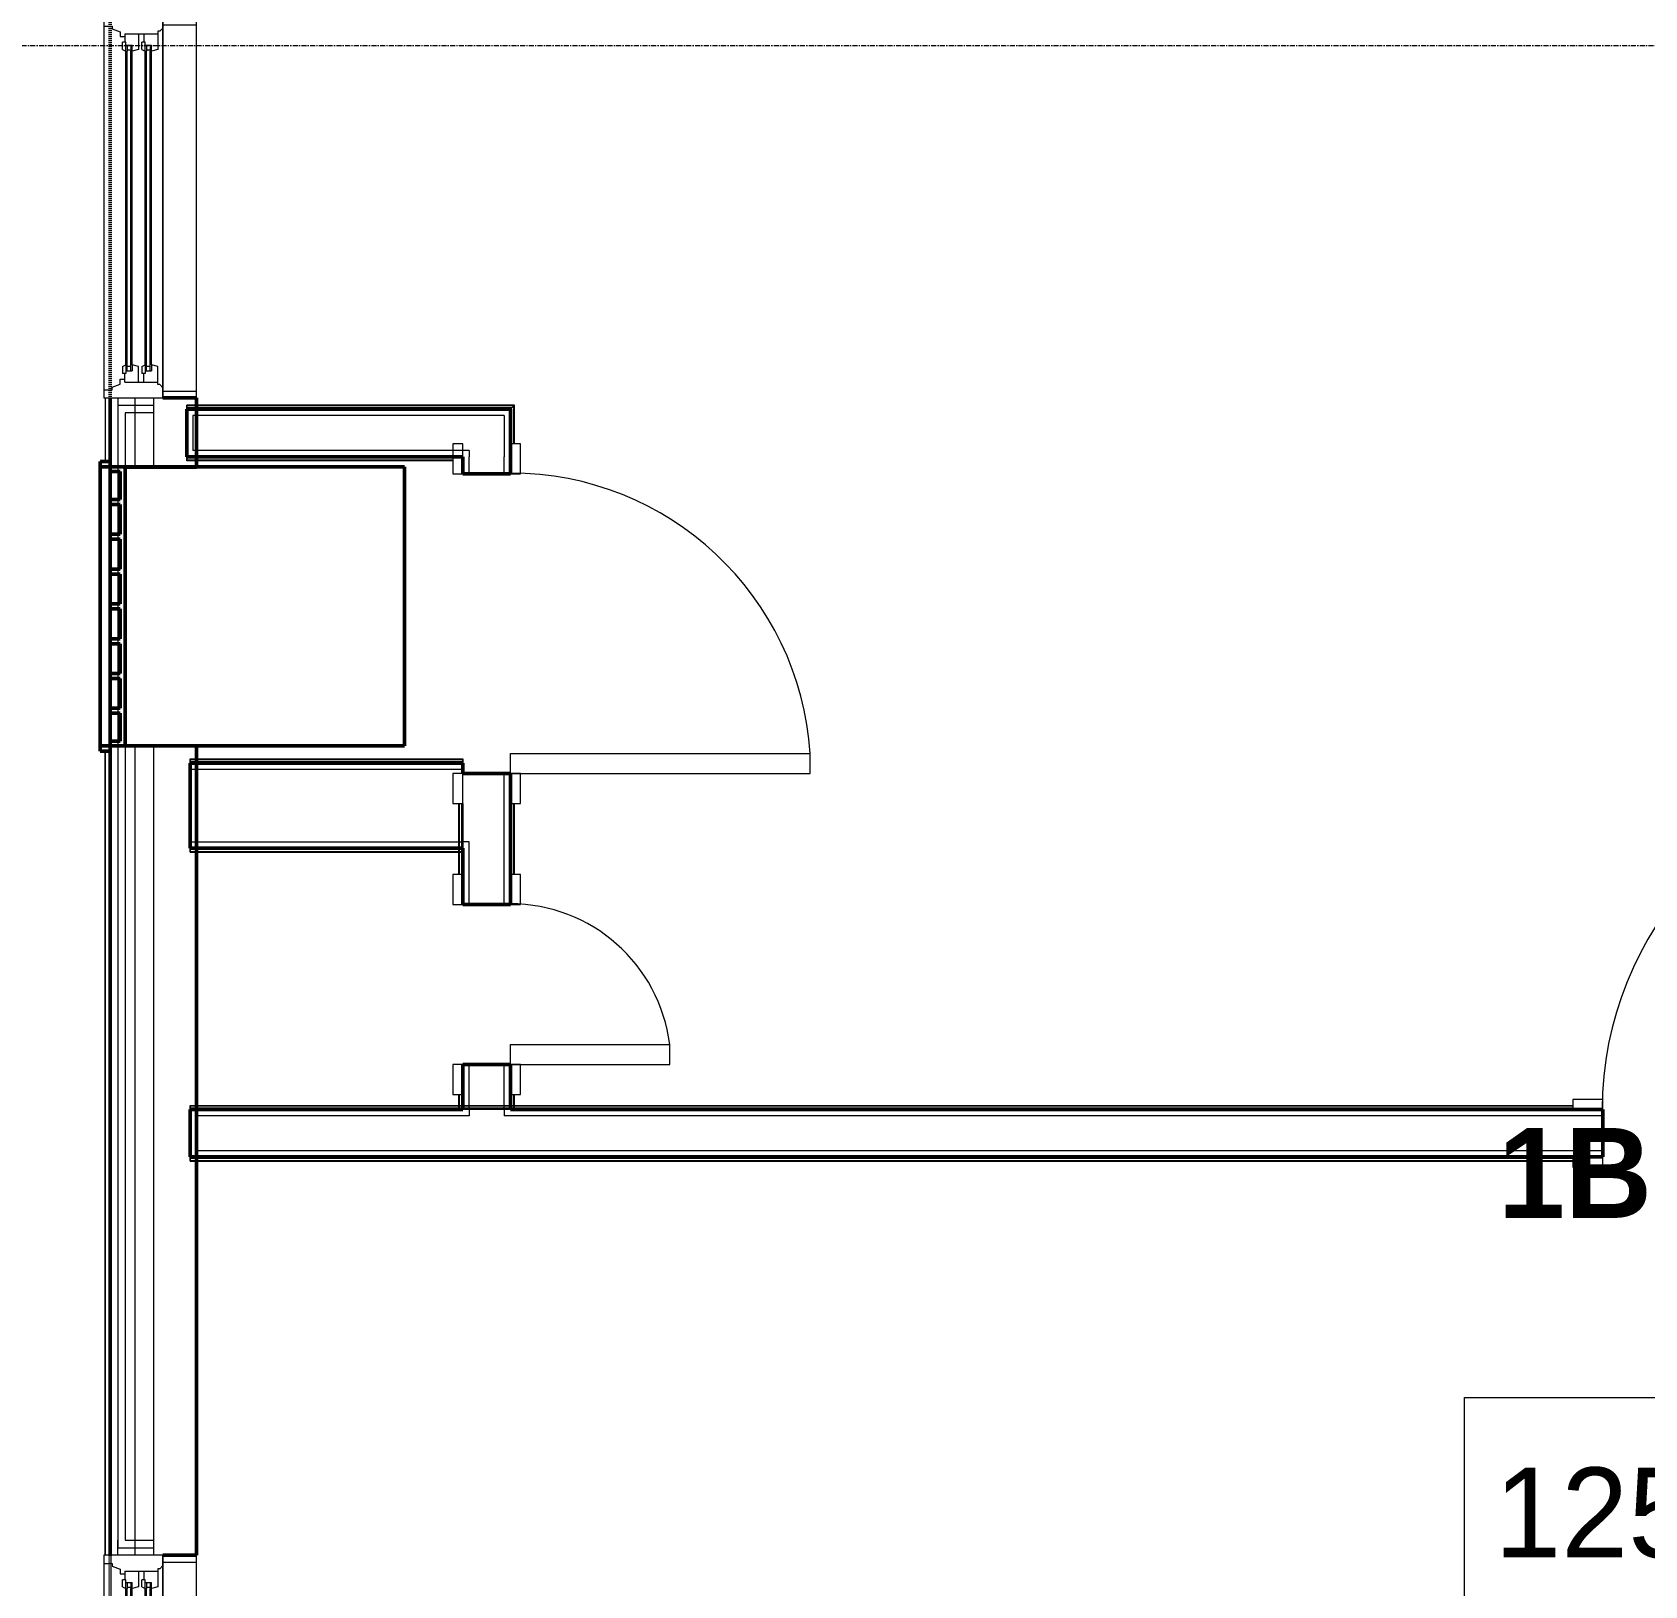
# Model space of a CAD drawing. Header units: inches. Extents: x -4235 to -464, y 9706 to 12425.
# Drawn here: x -3839.6 to -3678.3, y 10662.2 to 10817.6 of the extents above; entities that cross this region are included whole.
import ezdxf

# ---------------------------------------------------------------- set-up
doc = ezdxf.new("R2010")
doc.units = ezdxf.units.IN
doc.header["$MEASUREMENT"] = 0
doc.linetypes.add('Dash 1_16_', pattern=[0.125, 0.0625, -0.0625])
doc.linetypes.add('Grid Line 1_2_', pattern=[0.875, 0.5, -0.125, 0.125, -0.125])
for name, color, linetype, lineweight in [('0-1', 7, 'Continuous', 5), ('0-2', 10, 'Continuous', 9), ('A-AREA-IDEN', 2, 'Continuous', 9), ('A-DOOR-1', 7, 'Continuous', 9), ('A-DOOR-2', 90, 'Continuous', 20), ('A-DOOR-FRAM-1', 90, 'Continuous', 20), ('A-GENM', 5, 'Continuous', 9), ('A-GENM-5', 5, 'Continuous', 50), ('A-GLAZ-1', 151, 'Continuous', 9), ('A-GLAZ-2', 151, 'Continuous', 20), ('A-WALL-1', 250, 'Continuous', 50), ('A-WALL-2', 50, 'Continuous', 13), ('A-WALL-3', 10, 'Continuous', 9), ('A-WALL-4', 254, 'Continuous', 9), ('A-WALL-5', 7, 'Continuous', 9), ('A-WALL-6', 113, 'Continuous', 9), ('A-WALL-7', 113, 'Continuous', 50), ('C-BLDG-PADS-1', 10, 'Continuous', 9), ('C-PROP-LINE-1', 91, 'Dash 1_16_', 50), ('C-TOPO', 7, 'Continuous', 9), ('C-TOPO-3', 254, 'Continuous', 9), ('I-WALL-1', 250, 'Continuous', 50), ('I-WALL-2', 10, 'Continuous', 9), ('I-WALL-3', 254, 'Continuous', 9), ('I-WALL-4', 7, 'Continuous', 9), ('S-FNDN-3', 32, 'Continuous', 9), ('S-GRID-1', 1, 'Grid Line 1_2_', 9)]:
    doc.layers.add(name, color=color, linetype=linetype, lineweight=lineweight)
doc.styles.add('Century Gothic', font='ufonts.com_century-gothic.ttf', dxfattribs={"height": 9})
doc.styles.add('Century Gothic_B', font='GOTHICB.TTF', dxfattribs={"height": 9})

# ---------------------------------------------------------------- blocks, each defined once
blk = doc.blocks.new('Basic Wall _ INT - W4BØF - _5_8 GYP - 2X4 WOOD_BATT_ - 5_8 GYP_ - ___-2680440-BACKGROUND - 1ST FLOOR')
at = {"layer": 'A-WALL-3'}
for p, q in [((-3823.82, 10710.21), (-3823.82, 10710.15)), ((-3823.82, 10710.15), (-3823.82, 10710)), ((-3823.82, 10710.15), (-3823.2, 10710.15)), ((-3823.82, 10710), (-3823.82, 10709.94)), ((-3823.82, 10709.82), (-3823.82, 10709.8)), ((-3823.2, 10709.8), (-3823.82, 10709.8)), ((-3796.95, 10710.15), (-3796.84, 10710.15)), ((-3796.84, 10710.15), (-3796.75, 10710.15)), ((-3796.75, 10710.15), (-3796.69, 10710.15)), ((-3796.55, 10710.15), (-3791.8, 10710.15)), ((-3791.8, 10709.8), (-3796.55, 10709.8)), ((-3791.65, 10710.15), (-3791.6, 10710.15)), ((-3791.59, 10710.15), (-3791.5, 10710.15)), ((-3791.5, 10710.15), (-3791.39, 10710.15)), ((-3682.51, 10709.8), (-3685.5, 10709.8))]:
    blk.add_line(p, q, dxfattribs=at)
at = {"layer": 'A-WALL-4'}
for p, q in [((-3823.82, 10710.09), (-3823.82, 10710.21)), ((-3823.82, 10710.21), (-3823.2, 10710.21)), ((-3823.82, 10710), (-3823.82, 10710.09)), ((-3823.82, 10709.94), (-3823.82, 10710)), ((-3823.82, 10709.92), (-3823.82, 10709.94)), ((-3823.2, 10709.92), (-3823.82, 10709.92)), ((-3823.82, 10709.9), (-3823.82, 10709.92)), ((-3823.82, 10709.88), (-3823.82, 10709.9)), ((-3823.82, 10709.84), (-3823.82, 10709.88)), ((-3823.82, 10709.8), (-3823.82, 10709.84)), ((-3823.2, 10710.15), (-3796.96, 10710.15)), ((-3796.55, 10709.8), (-3823.2, 10709.8)), ((-3796.95, 10710.21), (-3796.84, 10710.21)), ((-3796.83, 10710.21), (-3796.75, 10710.21)), ((-3796.75, 10710.21), (-3796.69, 10710.21)), ((-3796.55, 10710.21), (-3791.8, 10710.21)), ((-3791.82, 10709.92), (-3796.53, 10709.92)), ((-3685.5, 10709.8), (-3791.8, 10709.8)), ((-3791.65, 10710.21), (-3791.6, 10710.21)), ((-3791.59, 10710.21), (-3791.5, 10710.21)), ((-3791.49, 10710.21), (-3791.39, 10710.21)), ((-3791.39, 10710.15), (-3685.5, 10710.15))]:
    blk.add_line(p, q, dxfattribs=at)
at = {"layer": 'A-WALL-5'}
for p, q in [((-3823.2, 10710.21), (-3796.96, 10710.21)), ((-3796.55, 10709.92), (-3823.2, 10709.92)), ((-3685.5, 10709.92), (-3791.8, 10709.92)), ((-3791.39, 10710.21), (-3685.5, 10710.21))]:
    blk.add_line(p, q, dxfattribs=at)
blk = doc.blocks.new('Basic Wall _ INT - W4BØF - _5_8 GYP - 2X4 WOOD_BATT_ - 5_8 GYP_ - ___-2680441-BACKGROUND - 1ST FLOOR')
at = {"layer": 'A-WALL-3'}
for p, q in [((-3823.82, 10705.05), (-3823.82, 10705.02)), ((-3823.2, 10705.05), (-3823.82, 10705.05)), ((-3823.82, 10704.91), (-3823.82, 10704.85)), ((-3823.82, 10704.84), (-3823.82, 10704.7)), ((-3823.82, 10704.7), (-3823.82, 10704.63)), ((-3823.82, 10704.7), (-3823.2, 10704.7)), ((-3682.51, 10705.05), (-3685.5, 10705.05))]:
    blk.add_line(p, q, dxfattribs=at)
at = {"layer": 'A-WALL-4'}
for p, q in [((-3823.82, 10705), (-3823.82, 10705.05)), ((-3823.82, 10704.96), (-3823.82, 10705)), ((-3823.82, 10704.92), (-3823.82, 10704.96)), ((-3823.82, 10704.92), (-3823.2, 10704.92)), ((-3823.82, 10704.75), (-3823.82, 10704.92)), ((-3823.82, 10704.63), (-3823.82, 10704.75)), ((-3823.82, 10704.63), (-3823.2, 10704.63)), ((-3685.5, 10705.05), (-3823.2, 10705.05)), ((-3823.2, 10704.7), (-3685.5, 10704.7))]:
    blk.add_line(p, q, dxfattribs=at)
at = {"layer": 'A-WALL-5'}
for p, q in [((-3823.2, 10704.92), (-3685.5, 10704.92)), ((-3823.2, 10704.63), (-3685.5, 10704.63))]:
    blk.add_line(p, q, dxfattribs=at)
blk = doc.blocks.new('SWING - SINGLE - FLUSH - 2-10 x 6-8 - PRIVACY-3199407-BACKGROUND - 1ST FLOOR')
at = {"layer": 'A-DOOR-1'}
blk.add_arc((17, 2.37), 34.07, 93.3657, 180, dxfattribs=at)
at = {"layer": 'A-DOOR-2'}
for p, q in [((15, 2.37), (15, 36.38)), ((17, 36.38), (15, 36.38)), ((17, 2.37), (17, 36.38)), ((17, 2.37), (15, 2.37))]:
    blk.add_line(p, q, dxfattribs=at)
at = {"layer": 'A-DOOR-FRAM-1'}
for p, q in [((-17, 3.37), (-20, 3.37)), ((-20, 3.37), (-20, 2.37)), ((-17, 2.37), (-17, 3.37)), ((20, 3.37), (17, 3.37)), ((17, 3.37), (17, 2.37)), ((20, 2.37), (20, 3.37)), ((-20, 2.37), (-17, 2.37)), ((17, 2.37), (20, 2.37)), ((-17, -2.38), (-20, -2.38)), ((-20, -2.38), (-20, -3.38)), ((-17, -3.38), (-17, -2.38)), ((20, -2.38), (17, -2.38)), ((17, -2.38), (17, -3.38)), ((20, -3.38), (20, -2.38)), ((-20, -3.38), (-17, -3.38)), ((17, -3.38), (20, -3.38))]:
    blk.add_line(p, q, dxfattribs=at)
blk = doc.blocks.new('Basic Wall _ INT - W4BØF - _5_8 GYP - 2X4 WOOD_BATT_ - 5_8 GYP_ - ___-2682128-BACKGROUND - 1ST FLOOR')
at = {"layer": 'A-WALL-3'}
for p, q in [((-3824.17, 10775.1), (-3824.17, 10775.07)), ((-3824.17, 10775.1), (-3823.2, 10775.1)), ((-3824.17, 10774.96), (-3824.17, 10774.9)), ((-3824.17, 10774.89), (-3824.17, 10774.75)), ((-3824.17, 10774.75), (-3824.17, 10774.68)), ((-3823.2, 10774.75), (-3824.17, 10774.75))]:
    blk.add_line(p, q, dxfattribs=at)
at = {"layer": 'A-WALL-4'}
for p, q in [((-3824.17, 10775.05), (-3824.17, 10775.1)), ((-3824.17, 10775.01), (-3824.17, 10775.05)), ((-3824.17, 10774.98), (-3824.17, 10775.01)), ((-3824.17, 10774.97), (-3824.17, 10774.98)), ((-3824.17, 10774.97), (-3823.2, 10774.97)), ((-3824.17, 10774.68), (-3824.17, 10774.97)), ((-3823.2, 10774.68), (-3824.17, 10774.68)), ((-3823.2, 10775.1), (-3797.55, 10775.1)), ((-3797.55, 10774.75), (-3823.2, 10774.75))]:
    blk.add_line(p, q, dxfattribs=at)
at = {"layer": 'A-WALL-5'}
for p, q in [((-3823.2, 10774.97), (-3797.55, 10774.97)), ((-3797.55, 10774.68), (-3823.2, 10774.68))]:
    blk.add_line(p, q, dxfattribs=at)
blk = doc.blocks.new('Basic Wall _ INT - W4BØF - _5_8 GYP - 2X4 WOOD_BATT_ - 5_8 GYP_ - ___-2682129-BACKGROUND - 1ST FLOOR')
at = {"layer": 'A-WALL-3'}
for p, q in [((-3824.17, 10780.26), (-3824.17, 10780.2)), ((-3791.45, 10780.2), (-3791.39, 10780.26)), ((-3824.17, 10780.2), (-3824.17, 10780.05)), ((-3823.2, 10780.2), (-3824.17, 10780.2)), ((-3824.17, 10780.05), (-3824.17, 10779.99)), ((-3824.17, 10779.87), (-3824.17, 10779.85)), ((-3824.17, 10779.85), (-3823.2, 10779.85)), ((-3791.8, 10779.85), (-3791.77, 10779.87)), ((-3791.66, 10779.99), (-3791.6, 10780.05)), ((-3791.59, 10780.05), (-3791.45, 10780.2))]:
    blk.add_line(p, q, dxfattribs=at)
at = {"layer": 'A-WALL-4'}
for p, q in [((-3824.17, 10779.99), (-3824.17, 10780.26)), ((-3823.2, 10780.26), (-3824.17, 10780.26)), ((-3824.17, 10779.97), (-3824.17, 10779.99)), ((-3823.2, 10779.97), (-3824.17, 10779.97)), ((-3824.17, 10779.89), (-3824.17, 10779.97)), ((-3824.17, 10779.85), (-3824.17, 10779.89)), ((-3791.45, 10780.2), (-3823.2, 10780.2)), ((-3823.2, 10779.85), (-3791.8, 10779.85))]:
    blk.add_line(p, q, dxfattribs=at)
at = {"layer": 'A-WALL-5'}
for p, q in [((-3791.39, 10780.26), (-3823.2, 10780.26)), ((-3791.67, 10779.97), (-3823.2, 10779.97))]:
    blk.add_line(p, q, dxfattribs=at)
at = {"layer": 'A-WALL-5', "flags": 128}
for points in [[(-3791.39, 10780.26), (-3791.5, 10780.14), (-3791.6, 10780.05), (-3791.65, 10779.99), (-3791.67, 10779.97)], [(-3791.67, 10779.97), (-3791.68, 10779.97), (-3791.68, 10779.96), (-3791.7, 10779.95), (-3791.71, 10779.93), (-3791.73, 10779.91), (-3791.76, 10779.89)]]:
    blk.add_lwpolyline(points, dxfattribs=at)
blk = doc.blocks.new('Basic Wall _ INT - W4BØF - _5_8 GYP - 2X4 WOOD_BATT_ - 5_8 GYP_ - ___-2682130-BACKGROUND - 1ST FLOOR')
at = {"layer": 'A-WALL-3'}
for p, q in [((-3796.9, 10735.95), (-3796.9, 10740.4)), ((-3796.55, 10740.4), (-3796.55, 10735.95)), ((-3796.9, 10735.75), (-3796.9, 10735.81)), ((-3796.9, 10735.66), (-3796.9, 10735.75)), ((-3796.9, 10735.54), (-3796.9, 10735.66)), ((-3796.55, 10733.3), (-3796.55, 10730.3)), ((-3796.67, 10709.8), (-3796.96, 10709.8)), ((-3796.96, 10709.8), (-3796.9, 10709.8)), ((-3796.9, 10710.09), (-3796.9, 10710.19)), ((-3796.9, 10710), (-3796.9, 10710.07)), ((-3796.9, 10709.94), (-3796.9, 10709.99)), ((-3796.9, 10709.8), (-3796.75, 10709.8)), ((-3796.75, 10709.8), (-3796.69, 10709.8)), ((-3796.61, 10709.8), (-3796.67, 10709.8)), ((-3796.57, 10709.8), (-3796.55, 10709.8))]:
    blk.add_line(p, q, dxfattribs=at)
at = {"layer": 'A-WALL-4'}
for p, q in [((-3796.96, 10735.95), (-3796.96, 10740.4)), ((-3796.67, 10740.4), (-3796.67, 10735.95)), ((-3796.96, 10735.75), (-3796.96, 10735.81)), ((-3796.96, 10735.66), (-3796.96, 10735.75)), ((-3796.96, 10735.54), (-3796.96, 10735.66)), ((-3796.9, 10733.3), (-3796.9, 10735.54)), ((-3796.55, 10735.95), (-3796.55, 10733.3)), ((-3796.9, 10710.21), (-3796.9, 10711.3)), ((-3796.55, 10711.3), (-3796.55, 10709.8)), ((-3796.96, 10710.09), (-3796.96, 10710.19)), ((-3796.96, 10710), (-3796.96, 10710.07)), ((-3796.96, 10709.94), (-3796.96, 10709.99)), ((-3796.59, 10709.8), (-3796.61, 10709.8)), ((-3796.55, 10709.8), (-3796.59, 10709.8))]:
    blk.add_line(p, q, dxfattribs=at)
at = {"layer": 'A-WALL-5'}
for p, q in [((-3796.96, 10733.3), (-3796.96, 10735.54)), ((-3796.67, 10735.95), (-3796.67, 10733.3)), ((-3796.96, 10710.21), (-3796.96, 10711.3)), ((-3796.67, 10711.3), (-3796.67, 10709.8))]:
    blk.add_line(p, q, dxfattribs=at)
blk = doc.blocks.new('Basic Wall _ INT - W4BØF - _5_8 GYP - 2X4 WOOD_BATT_ - 5_8 GYP_ - ___-2682131-BACKGROUND - 1ST FLOOR')
at = {"layer": 'A-WALL-3'}
for p, q in [((-3791.39, 10780.26), (-3791.45, 10780.2)), ((-3791.77, 10779.87), (-3791.8, 10779.85)), ((-3791.6, 10780.05), (-3791.66, 10779.99)), ((-3791.45, 10780.2), (-3791.59, 10780.05)), ((-3791.8, 10743.4), (-3791.8, 10740.4)), ((-3791.8, 10733.3), (-3791.8, 10730.3)), ((-3791.8, 10709.8), (-3791.77, 10709.8)), ((-3791.67, 10709.8), (-3791.73, 10709.8)), ((-3791.39, 10709.8), (-3791.67, 10709.8)), ((-3791.66, 10709.8), (-3791.6, 10709.8)), ((-3791.59, 10709.8), (-3791.45, 10709.8)), ((-3791.45, 10710.09), (-3791.45, 10710.18)), ((-3791.45, 10710), (-3791.45, 10710.07)), ((-3791.45, 10709.94), (-3791.45, 10709.99)), ((-3791.45, 10709.8), (-3791.39, 10709.8))]:
    blk.add_line(p, q, dxfattribs=at)
at = {"layer": 'A-WALL-4'}
for p, q in [((-3791.8, 10779.85), (-3791.8, 10776.4)), ((-3791.45, 10776.4), (-3791.45, 10780.2)), ((-3791.8, 10740.4), (-3791.8, 10733.3)), ((-3791.45, 10733.3), (-3791.45, 10740.4)), ((-3791.8, 10711.3), (-3791.8, 10709.8)), ((-3791.45, 10710.21), (-3791.45, 10711.3)), ((-3791.76, 10709.8), (-3791.8, 10709.8)), ((-3791.73, 10709.8), (-3791.76, 10709.8)), ((-3791.39, 10710.09), (-3791.39, 10710.18)), ((-3791.39, 10710), (-3791.39, 10710.07)), ((-3791.39, 10709.94), (-3791.39, 10709.99))]:
    blk.add_line(p, q, dxfattribs=at)
at = {"layer": 'A-WALL-5'}
for p, q in [((-3791.39, 10776.4), (-3791.39, 10780.26)), ((-3791.67, 10776.4), (-3791.67, 10779.97)), ((-3791.67, 10733.3), (-3791.67, 10740.4)), ((-3791.39, 10733.3), (-3791.39, 10740.4)), ((-3791.67, 10709.8), (-3791.67, 10711.3)), ((-3791.39, 10710.21), (-3791.39, 10711.3))]:
    blk.add_line(p, q, dxfattribs=at)
at = {"layer": 'A-WALL-5', "flags": 128}
for points in [[(-3791.67, 10779.97), (-3791.65, 10779.99), (-3791.6, 10780.05), (-3791.5, 10780.14), (-3791.39, 10780.26)], [(-3791.76, 10779.89), (-3791.73, 10779.91), (-3791.71, 10779.93), (-3791.7, 10779.95), (-3791.68, 10779.96), (-3791.68, 10779.97), (-3791.67, 10779.97)]]:
    blk.add_lwpolyline(points, dxfattribs=at)
blk = doc.blocks.new('SWING - SINGLE - FLUSH - 30_ x 80_ - MAGIC PAK DOOR - ACOUSTICAL SEAL-3199413-BACKGROUND - 1ST FLOOR')
at = {"layer": 'A-DOOR-1'}
blk.add_arc((15, 2.375), 30.067, 93.81407, 180, dxfattribs=at)
at = {"layer": 'A-DOOR-2'}
for p, q in [((13, 2.375), (13, 32.375)), ((15, 32.375), (13, 32.375)), ((15, 2.375), (15, 32.375)), ((15, 2.375), (13, 2.375))]:
    blk.add_line(p, q, dxfattribs=at)
at = {"layer": 'A-DOOR-FRAM-1'}
for p, q in [((-15, 3.375), (-18, 3.375)), ((-18, 3.375), (-18, 2.375)), ((-15, 2.375), (-15, 3.375)), ((18, 3.375), (15, 3.375)), ((15, 3.375), (15, 2.375)), ((18, 2.375), (18, 3.375)), ((-18, 2.375), (-15, 2.375)), ((15, 2.375), (18, 2.375)), ((-15, -2.375), (-18, -2.375)), ((-18, -2.375), (-18, -3.375)), ((-15, -3.375), (-15, -2.375)), ((18, -2.375), (15, -2.375)), ((15, -2.375), (15, -3.375)), ((18, -3.375), (18, -2.375)), ((-18, -3.375), (-15, -3.375)), ((15, -3.375), (18, -3.375))]:
    blk.add_line(p, q, dxfattribs=at)
blk = doc.blocks.new('SWING - SINGLE - FLUSH - 1-4 X 6-8 PASSAGE-3199417-BACKGROUND - 1ST FLOOR')
at = {"layer": 'A-DOOR-1'}
blk.add_arc((8, 2.37), 16.07, 97.1508, 180, dxfattribs=at)
at = {"layer": 'A-DOOR-2'}
for p, q in [((6, 2.37), (6, 18.32)), ((8, 18.32), (6, 18.32)), ((8, 2.37), (8, 18.32)), ((8, 2.37), (6, 2.37))]:
    blk.add_line(p, q, dxfattribs=at)
at = {"layer": 'A-DOOR-FRAM-1'}
for p, q in [((-8, 3.37), (-11, 3.37)), ((-11, 3.37), (-11, 2.37)), ((-8, 2.37), (-8, 3.37)), ((11, 3.37), (8, 3.37)), ((8, 3.37), (8, 2.37)), ((11, 2.37), (11, 3.37)), ((-11, 2.37), (-8, 2.37)), ((8, 2.37), (11, 2.37)), ((-8, -2.38), (-11, -2.38)), ((-11, -2.38), (-11, -3.38)), ((-8, -3.38), (-8, -2.38)), ((11, -2.38), (8, -2.38)), ((8, -2.38), (8, -3.38)), ((11, -3.38), (11, -2.38)), ((-11, -3.38), (-8, -3.38)), ((8, -3.38), (11, -3.38))]:
    blk.add_line(p, q, dxfattribs=at)
blk = doc.blocks.new('Basic Wall _ INT - W8BØF - _5_8 GYP - 2X8 WOOD_BATT_ - 5_8 GYP_ - ___-2703678-BACKGROUND - 1ST FLOOR')
at = {"layer": 'I-WALL-2'}
for p, q in [((-3823.82, 10744.87), (-3823.82, 10744.8)), ((-3823.82, 10744.8), (-3823.82, 10744.74)), ((-3823.82, 10744.8), (-3823.2, 10744.8)), ((-3823.82, 10744.73), (-3823.82, 10744.66)), ((-3823.82, 10744.65), (-3823.82, 10744.59)), ((-3823.82, 10744.48), (-3823.82, 10744.45)), ((-3823.2, 10744.45), (-3823.82, 10744.45))]:
    blk.add_line(p, q, dxfattribs=at)
at = {"layer": 'I-WALL-3'}
for p, q in [((-3823.82, 10744.75), (-3823.82, 10744.87)), ((-3823.82, 10744.87), (-3823.2, 10744.87)), ((-3823.2, 10744.8), (-3796.55, 10744.8)), ((-3796.55, 10744.8), (-3796.55, 10744.87)), ((-3796.55, 10744.74), (-3796.55, 10744.8)), ((-3823.82, 10744.6), (-3823.82, 10744.75)), ((-3823.82, 10744.58), (-3823.82, 10744.6)), ((-3823.2, 10744.58), (-3823.82, 10744.58)), ((-3823.82, 10744.57), (-3823.82, 10744.58)), ((-3823.82, 10744.57), (-3823.82, 10744.57)), ((-3823.82, 10744.55), (-3823.82, 10744.57)), ((-3823.82, 10744.49), (-3823.82, 10744.55)), ((-3823.82, 10744.45), (-3823.82, 10744.49)), ((-3796.55, 10744.45), (-3823.2, 10744.45)), ((-3796.55, 10744.66), (-3796.55, 10744.73)), ((-3796.55, 10744.59), (-3796.55, 10744.65)), ((-3796.55, 10744.45), (-3796.55, 10744.48))]:
    blk.add_line(p, q, dxfattribs=at)
at = {"layer": 'I-WALL-4'}
for p, q in [((-3823.2, 10744.87), (-3796.55, 10744.87)), ((-3796.55, 10744.87), (-3796.55, 10744.58)), ((-3796.55, 10744.58), (-3823.2, 10744.58)), ((-3796.55, 10744.58), (-3796.55, 10744.49)), ((-3796.55, 10744.49), (-3796.55, 10744.45))]:
    blk.add_line(p, q, dxfattribs=at)
blk = doc.blocks.new('Basic Wall _ INT - W8BØF - _5_8 GYP - 2X8 WOOD_BATT_ - 5_8 GYP_ - ___-2698487-BACKGROUND - 1ST FLOOR')
at = {"layer": 'I-WALL-2'}
for p, q in [((-3823.82, 10735.95), (-3823.82, 10735.93)), ((-3823.2, 10735.95), (-3823.82, 10735.95)), ((-3823.82, 10735.81), (-3823.82, 10735.75)), ((-3823.82, 10735.75), (-3823.82, 10735.6)), ((-3823.82, 10735.6), (-3823.82, 10735.54)), ((-3823.82, 10735.6), (-3823.2, 10735.6)), ((-3796.96, 10735.6), (-3796.84, 10735.6)), ((-3796.81, 10735.6), (-3796.75, 10735.6)), ((-3796.55, 10735.93), (-3796.55, 10735.95)), ((-3796.55, 10735.89), (-3796.55, 10735.83)), ((-3796.55, 10735.83), (-3796.55, 10735.54)), ((-3796.55, 10735.75), (-3796.55, 10735.81)), ((-3796.55, 10735.6), (-3796.55, 10735.75)), ((-3796.55, 10735.54), (-3796.55, 10735.6))]:
    blk.add_line(p, q, dxfattribs=at)
at = {"layer": 'I-WALL-3'}
for p, q in [((-3823.82, 10735.91), (-3823.82, 10735.95)), ((-3823.82, 10735.89), (-3823.82, 10735.91)), ((-3823.82, 10735.87), (-3823.82, 10735.89)), ((-3823.82, 10735.83), (-3823.82, 10735.87)), ((-3823.82, 10735.83), (-3823.2, 10735.83)), ((-3823.82, 10735.75), (-3823.82, 10735.83)), ((-3823.82, 10735.66), (-3823.82, 10735.75)), ((-3823.82, 10735.54), (-3823.82, 10735.66)), ((-3823.82, 10735.54), (-3823.2, 10735.54)), ((-3796.55, 10735.95), (-3823.2, 10735.95)), ((-3823.2, 10735.6), (-3796.96, 10735.6)), ((-3796.96, 10735.54), (-3796.84, 10735.54)), ((-3796.81, 10735.54), (-3796.75, 10735.54)), ((-3796.55, 10735.95), (-3796.55, 10735.91)), ((-3796.55, 10735.91), (-3796.55, 10735.89))]:
    blk.add_line(p, q, dxfattribs=at)
at = {"layer": 'I-WALL-4'}
for p, q in [((-3823.2, 10735.83), (-3796.55, 10735.83)), ((-3823.2, 10735.54), (-3796.96, 10735.54))]:
    blk.add_line(p, q, dxfattribs=at)
blk = doc.blocks.new('CTR - 1st Phase - Unit Layouts_rvt-1-BACKGROUND - 1ST FLOOR')
at = {"layer": 'A-WALL-1'}
for p, q in [((-3791.8, 10779.85), (-3824.17, 10779.85)), ((-3824.17, 10779.85), (-3824.17, 10779.22)), ((-3824.17, 10779.22), (-3824.17, 10775.72)), ((-3791.8, 10779.22), (-3791.8, 10779.85)), ((-3791.8, 10775.1), (-3791.8, 10779.22)), ((-3824.17, 10775.72), (-3824.17, 10775.1)), ((-3824.17, 10775.1), (-3796.55, 10775.1)), ((-3796.55, 10775.1), (-3796.55, 10773.4)), ((-3791.8, 10773.4), (-3791.8, 10775.1)), ((-3796.55, 10773.4), (-3791.8, 10773.4)), ((-3791.8, 10743.4), (-3796.55, 10743.4)), ((-3791.8, 10730.3), (-3791.8, 10743.4)), ((-3796.55, 10735.95), (-3796.55, 10730.3)), ((-3796.55, 10730.3), (-3791.8, 10730.3)), ((-3796.55, 10714.3), (-3796.55, 10709.8)), ((-3791.8, 10714.3), (-3796.55, 10714.3)), ((-3791.8, 10709.8), (-3791.8, 10714.3)), ((-3796.55, 10709.8), (-3823.82, 10709.8)), ((-3823.82, 10709.8), (-3823.82, 10709.17)), ((-3682.5, 10709.8), (-3791.8, 10709.8)), ((-3682.5, 10705.05), (-3682.5, 10709.8)), ((-3823.82, 10709.17), (-3823.82, 10705.67)), ((-3823.82, 10705.67), (-3823.82, 10705.05)), ((-3823.82, 10705.05), (-3682.5, 10705.05))]:
    blk.add_line(p, q, dxfattribs=at)
at = {"layer": 'A-WALL-2'}
for p, q in [((-3823.55, 10779.22), (-3823.55, 10775.72)), ((-3792.42, 10779.22), (-3823.55, 10779.22)), ((-3792.42, 10779.22), (-3792.42, 10775.72)), ((-3795.92, 10775.72), (-3823.55, 10775.72)), ((-3795.92, 10775.72), (-3795.92, 10775.1)), ((-3792.42, 10775.72), (-3792.42, 10775.1)), ((-3795.92, 10773.4), (-3795.92, 10775.1)), ((-3792.42, 10773.4), (-3792.42, 10775.1)), ((-3823.82, 10743.83), (-3796.55, 10743.83)), ((-3792.42, 10730.3), (-3792.42, 10743.4)), ((-3823.82, 10736.58), (-3796.55, 10736.58)), ((-3795.92, 10736.58), (-3796.55, 10736.58)), ((-3795.92, 10730.3), (-3795.92, 10736.58)), ((-3795.92, 10709.8), (-3795.92, 10714.3)), ((-3792.42, 10709.8), (-3792.42, 10714.3)), ((-3795.92, 10709.8), (-3795.92, 10709.17)), ((-3792.42, 10709.8), (-3792.42, 10709.17)), ((-3823.2, 10709.17), (-3823.2, 10705.67)), ((-3795.92, 10709.17), (-3823.2, 10709.17)), ((-3682.5, 10709.17), (-3792.42, 10709.17)), ((-3682.5, 10705.67), (-3823.2, 10705.67))]:
    blk.add_line(p, q, dxfattribs=at)
at = {"layer": 'A-WALL-3'}
for p, q in [((-3824.17, 10775.1), (-3824.17, 10779.85)), ((-3823.2, 10779.85), (-3824.17, 10779.85)), ((-3791.8, 10779.85), (-3823.2, 10779.85)), ((-3791.8, 10779.85), (-3791.8, 10776.4)), ((-3824.17, 10775.1), (-3823.2, 10775.1)), ((-3823.2, 10775.1), (-3797.55, 10775.1)), ((-3791.8, 10740.4), (-3791.8, 10743.4)), ((-3791.8, 10733.3), (-3791.8, 10740.4)), ((-3796.55, 10735.81), (-3796.55, 10735.54)), ((-3796.55, 10735.54), (-3796.55, 10733.3)), ((-3796.55, 10733.3), (-3796.55, 10730.3)), ((-3791.8, 10730.3), (-3791.8, 10733.3)), ((-3796.55, 10711.3), (-3796.55, 10710.21)), ((-3791.8, 10710.21), (-3791.8, 10711.3)), ((-3823.82, 10705.05), (-3823.82, 10709.8)), ((-3823.2, 10709.8), (-3823.82, 10709.8)), ((-3796.96, 10709.8), (-3823.2, 10709.8)), ((-3796.69, 10709.8), (-3796.96, 10709.8)), ((-3796.55, 10710.19), (-3796.55, 10710.09)), ((-3796.55, 10710.07), (-3796.55, 10710)), ((-3796.55, 10709.99), (-3796.55, 10709.94)), ((-3791.8, 10710.09), (-3791.8, 10710.18)), ((-3791.8, 10710), (-3791.8, 10710.07)), ((-3791.8, 10709.94), (-3791.8, 10709.99)), ((-3791.39, 10709.8), (-3791.65, 10709.8)), ((-3685.5, 10709.8), (-3791.39, 10709.8)), ((-3682.51, 10709.8), (-3685.5, 10709.8)), ((-3823.82, 10705.05), (-3823.2, 10705.05)), ((-3823.2, 10705.05), (-3685.5, 10705.05)), ((-3685.5, 10705.05), (-3682.51, 10705.05))]:
    blk.add_line(p, q, dxfattribs=at)
at = {"layer": 'A-WALL-4'}
for p, q in [((-3791.8, 10773.4), (-3796.55, 10773.4)), ((-3796.55, 10743.4), (-3791.8, 10743.4)), ((-3791.8, 10730.3), (-3796.55, 10730.3)), ((-3796.55, 10714.3), (-3791.8, 10714.3)), ((-3682.5, 10709.8), (-3682.5, 10705.05))]:
    blk.add_line(p, q, dxfattribs=at)
at = {"layer": 'I-WALL-1'}
for p, q in [((-3796.55, 10744.45), (-3823.82, 10744.45)), ((-3823.82, 10744.45), (-3823.82, 10735.95)), ((-3796.55, 10743.4), (-3796.55, 10744.45)), ((-3823.82, 10735.95), (-3796.55, 10735.95))]:
    blk.add_line(p, q, dxfattribs=at)
at = {"layer": 'I-WALL-2'}
for p, q in [((-3823.2, 10744.45), (-3823.82, 10744.45)), ((-3823.82, 10735.95), (-3823.82, 10744.45)), ((-3796.55, 10744.45), (-3823.2, 10744.45)), ((-3823.82, 10735.95), (-3823.2, 10735.95)), ((-3823.2, 10735.95), (-3796.96, 10735.95)), ((-3796.96, 10735.95), (-3796.84, 10735.95)), ((-3796.8, 10735.95), (-3796.75, 10735.95))]:
    blk.add_line(p, q, dxfattribs=at)
at = {"layer": 'I-WALL-3'}
blk.add_line((-3796.55, 10744.45), (-3796.55, 10743.4), dxfattribs=at)
at = {"layer": '0-2'}
for name, p in [('Basic Wall _ INT - W4BØF - _5_8 GYP - 2X4 WOOD_BATT_ - 5_8 GYP_ - ___-2682129-BACKGROUND - 1ST FLOOR', (0, 0)), ('Basic Wall _ INT - W4BØF - _5_8 GYP - 2X4 WOOD_BATT_ - 5_8 GYP_ - ___-2682131-BACKGROUND - 1ST FLOOR', (0, 0)), ('Basic Wall _ INT - W4BØF - _5_8 GYP - 2X4 WOOD_BATT_ - 5_8 GYP_ - ___-2682128-BACKGROUND - 1ST FLOOR', (0, 0)), ('Basic Wall _ INT - W8BØF - _5_8 GYP - 2X8 WOOD_BATT_ - 5_8 GYP_ - ___-2703678-BACKGROUND - 1ST FLOOR', (0, 0)), ('SWING - SINGLE - FLUSH - 2-10 x 6-8 - PRIVACY-3199407-BACKGROUND - 1ST FLOOR', (-3665.5, 10707.42)), ('Basic Wall _ INT - W4BØF - _5_8 GYP - 2X4 WOOD_BATT_ - 5_8 GYP_ - ___-2682130-BACKGROUND - 1ST FLOOR', (0, 0)), ('Basic Wall _ INT - W8BØF - _5_8 GYP - 2X8 WOOD_BATT_ - 5_8 GYP_ - ___-2698487-BACKGROUND - 1ST FLOOR', (0, 0)), ('Basic Wall _ INT - W4BØF - _5_8 GYP - 2X4 WOOD_BATT_ - 5_8 GYP_ - ___-2680440-BACKGROUND - 1ST FLOOR', (0, 0)), ('Basic Wall _ INT - W4BØF - _5_8 GYP - 2X4 WOOD_BATT_ - 5_8 GYP_ - ___-2680441-BACKGROUND - 1ST FLOOR', (0, 0))]:
    blk.add_blockref(name, p, dxfattribs=at)
at = {"layer": '0-2', "rotation": 269.9999999999861}
for name, p in [('SWING - SINGLE - FLUSH - 30_ x 80_ - MAGIC PAK DOOR - ACOUSTICAL SEAL-3199413-BACKGROUND - 1ST FLOOR', (-3794.17, 10758.4)), ('SWING - SINGLE - FLUSH - 1-4 X 6-8 PASSAGE-3199417-BACKGROUND - 1ST FLOOR', (-3794.17, 10722.3))]:
    blk.add_blockref(name, p, dxfattribs=at)
blk = doc.blocks.new('CTR  - Topography_rvt-1-BACKGROUND - 1ST FLOOR')
at = {"layer": 'C-BLDG-PADS-1'}
for p, q in [((-3832.32, 10780.97), (-3832.32, 10774.63)), ((-3832.32, 10745.63), (-3832.32, 10665.2))]:
    blk.add_line(p, q, dxfattribs=at)
at = {"layer": 'C-TOPO'}
blk.add_line((-3832.32, 10780.97), (-3832.32, 10774.63), dxfattribs=at)
at = {"layer": 'C-TOPO-3'}
for p, q in [((-3832.32, 10745.63), (-3832.32, 10735)), ((-3832.32, 10735), (-3832.32, 10665.2))]:
    blk.add_line(p, q, dxfattribs=at)
blk = doc.blocks.new('Window-Double_Hung-Andersen-400_Series-Tilt_Wash - DOUBLE HUNG - COTTAGE - 1ST FLOOR-2889518-BACKGROUND - 1ST FLOOR')
at = {"layer": 'A-GLAZ-1'}
for p, q in [((-16.29, 2.62), (-15.7, 2.62)), ((-16.29, 2.25), (-15.7, 2.25)), ((-15.82, 2.62), (-15.82, 2.25)), ((-15.7, 2.75), (15.7, 2.75)), ((-15.7, 2.62), (15.7, 2.62)), ((-15.7, 2.25), (15.7, 2.25)), ((-15.7, 2.12), (15.7, 2.12)), ((16.29, 2.62), (15.7, 2.62)), ((16.29, 2.25), (15.7, 2.25)), ((15.82, 2.62), (15.82, 2.25)), ((-16.29, 0.69), (-15.7, 0.69)), ((-16.29, 0.31), (-15.7, 0.31)), ((-15.82, 0.69), (-15.82, 0.31)), ((-15.7, 0.81), (15.7, 0.81)), ((-15.7, 0.69), (15.7, 0.69)), ((-15.7, 0.31), (15.7, 0.31)), ((-15.7, 0.19), (15.7, 0.19)), ((16.29, 0.69), (15.7, 0.69)), ((16.29, 0.31), (15.7, 0.31)), ((15.82, 0.69), (15.82, 0.31)), ((18.95, -0.94), (-18.95, -0.94)), ((-18.95, -0.94), (-18.95, -4.31)), ((-18.32, -0.94), (-18.32, -4.31)), ((18.32, -0.94), (18.32, -4.31)), ((18.95, -4.31), (18.95, -0.94)), ((-18.95, -4.31), (18.95, -4.31))]:
    blk.add_line(p, q, dxfattribs=at)
at = {"layer": 'A-GLAZ-2'}
for p, q in [((19.01, 4.94), (-19.01, 4.94)), ((-19.01, 4.94), (-19.01, -0.94)), ((-18.2, 4.94), (-18.2, 4.12)), ((18.2, 4.94), (18.2, 4.12)), ((19.01, -0.94), (19.01, 4.94)), ((-19.01, 3.56), (-20.51, 3.56)), ((-18.2, 4.12), (-17.92, 4.12)), ((-17.92, 4.12), (-17.61, 3.31)), ((-17.61, 3.31), (-17.14, 3.31)), ((-17.14, 3.31), (-17.14, 2.87)), ((17.14, 3.31), (17.14, 2.87)), ((17.61, 3.31), (17.14, 3.31)), ((17.92, 4.12), (17.61, 3.31)), ((18.2, 4.12), (17.92, 4.12)), ((19.01, 3.56), (20.51, 3.56)), ((-17.42, 2.87), (-16.57, 2.87)), ((-17.42, 2.87), (-17.42, -0.44)), ((-15.86, 3.09), (-16.57, 3.09)), ((-16.57, 2.75), (-16.57, 3.09)), ((-15.7, 2.75), (-16.57, 2.75)), ((-16.29, 2.75), (-16.29, 2.12)), ((-15.7, 2.12), (-16.29, 2.12)), ((-15.86, 3.09), (-15.7, 2.75)), ((-15.86, 1.5), (-15.7, 2.12)), ((15.86, 3.09), (15.7, 2.75)), ((15.7, 2.75), (16.57, 2.75)), ((15.7, 2.12), (16.29, 2.12)), ((15.86, 1.5), (15.7, 2.12)), ((15.86, 3.09), (16.57, 3.09)), ((16.29, 2.75), (16.29, 2.12)), ((16.57, 2.75), (16.57, 3.09)), ((17.42, 2.87), (16.57, 2.87)), ((17.42, 2.87), (17.42, -0.44)), ((-17.42, 1.5), (-15.86, 1.5)), ((-17.42, 0.94), (-16.57, 0.94)), ((-15.86, 1.16), (-16.57, 1.16)), ((-16.57, 0.81), (-16.57, 1.16)), ((-15.7, 0.81), (-16.57, 0.81)), ((-16.29, 0.81), (-16.29, 0.19)), ((-15.7, 0.19), (-16.29, 0.19)), ((-15.86, 1.16), (-15.7, 0.81)), ((-15.86, -0.44), (-15.7, 0.19)), ((15.86, 1.16), (15.7, 0.81)), ((15.7, 0.81), (16.57, 0.81)), ((15.7, 0.19), (16.29, 0.19)), ((15.86, -0.44), (15.7, 0.19)), ((17.42, 1.5), (15.86, 1.5)), ((15.86, 1.16), (16.57, 1.16)), ((16.29, 0.81), (16.29, 0.19)), ((16.57, 0.81), (16.57, 1.16)), ((17.42, 0.94), (16.57, 0.94)), ((-19.01, -0.94), (19.01, -0.94)), ((-17.67, -0.66), (-18, -0.94)), ((-17.67, -0.66), (-17.67, -0.44)), ((-17.67, -0.44), (-15.86, -0.44)), ((17.67, -0.44), (15.86, -0.44)), ((17.67, -0.66), (17.67, -0.44)), ((17.67, -0.66), (18, -0.94))]:
    blk.add_line(p, q, dxfattribs=at)
blk = doc.blocks.new('V-Series_EWC4_SPVU_RFA_2015 - 1ST FLOOR-2484708-BACKGROUND - 1ST FLOOR')
at = {"layer": 'A-GENM'}
for p, q in [((-3131.33, 12089.69), (-3128.53, 12089.69)), ((-3128.03, 12089.69), (-3125.05, 12089.69)), ((-3124.55, 12089.69), (-3121.57, 12089.69)), ((-3121.07, 12089.69), (-3118.08, 12089.69)), ((-3117.58, 12089.69), (-3114.6, 12089.69)), ((-3114.1, 12089.69), (-3111.11, 12089.69)), ((-3110.61, 12089.69), (-3107.63, 12089.69)), ((-3107.13, 12089.69), (-3104.33, 12089.69))]:
    blk.add_line(p, q, dxfattribs=at)
at = {"layer": 'A-GENM-5'}
for p, q in [((-3131.77, 12090.69), (-3132.33, 12090.69)), ((-3132.33, 12090.69), (-3132.33, 12089.69)), ((-3103.89, 12090.69), (-3131.77, 12090.69)), ((-3131.77, 12090.69), (-3131.77, 12089.69)), ((-3131.77, 12089.69), (-3131.77, 12090.69)), ((-3103.89, 12089.69), (-3103.89, 12090.69)), ((-3103.33, 12090.69), (-3103.89, 12090.69)), ((-3103.89, 12090.69), (-3103.89, 12089.69)), ((-3103.33, 12089.69), (-3103.33, 12090.69)), ((-3132.33, 12089.69), (-3131.77, 12089.69)), ((-3131.77, 12089.69), (-3103.89, 12089.69)), ((-3131.77, 12089.69), (-3131.77, 12060.25)), ((-3131.33, 12089.69), (-3131.77, 12089.69)), ((-3131.33, 12088.69), (-3131.33, 12089.69)), ((-3128.53, 12088.69), (-3131.33, 12088.69)), ((-3128.03, 12089.69), (-3128.53, 12089.69)), ((-3128.53, 12089.69), (-3128.53, 12088.69)), ((-3128.03, 12088.69), (-3128.03, 12089.69)), ((-3125.05, 12088.69), (-3128.03, 12088.69)), ((-3124.55, 12089.69), (-3125.05, 12089.69)), ((-3125.05, 12089.69), (-3125.05, 12088.69)), ((-3124.55, 12088.69), (-3124.55, 12089.69)), ((-3121.57, 12088.69), (-3124.55, 12088.69)), ((-3121.07, 12089.69), (-3121.57, 12089.69)), ((-3121.57, 12089.69), (-3121.57, 12088.69)), ((-3121.07, 12088.69), (-3121.07, 12089.69)), ((-3118.08, 12088.69), (-3121.07, 12088.69)), ((-3117.58, 12089.69), (-3118.08, 12089.69)), ((-3118.08, 12089.69), (-3118.08, 12088.69)), ((-3117.58, 12088.69), (-3117.58, 12089.69)), ((-3114.6, 12088.69), (-3117.58, 12088.69)), ((-3114.1, 12089.69), (-3114.6, 12089.69)), ((-3114.6, 12089.69), (-3114.6, 12088.69)), ((-3114.1, 12088.69), (-3114.1, 12089.69)), ((-3111.11, 12088.69), (-3114.1, 12088.69)), ((-3110.61, 12089.69), (-3111.11, 12089.69)), ((-3111.11, 12089.69), (-3111.11, 12088.69)), ((-3110.61, 12088.69), (-3110.61, 12089.69)), ((-3107.63, 12088.69), (-3110.61, 12088.69)), ((-3107.13, 12089.69), (-3107.63, 12089.69)), ((-3107.63, 12089.69), (-3107.63, 12088.69)), ((-3107.13, 12088.69), (-3107.13, 12089.69)), ((-3104.33, 12088.69), (-3107.13, 12088.69)), ((-3103.89, 12089.69), (-3104.33, 12089.69)), ((-3104.33, 12089.69), (-3104.33, 12088.69)), ((-3103.89, 12089.69), (-3103.33, 12089.69)), ((-3103.89, 12060.25), (-3103.89, 12089.69)), ((-3131.77, 12060.25), (-3103.89, 12060.25))]:
    blk.add_line(p, q, dxfattribs=at)
blk = doc.blocks.new('Family - ___-2835903-BACKGROUND - 1ST FLOOR')
at = {"layer": 'C-PROP-LINE-1'}
blk.add_line((-3831.82, 10009.09), (-3831.82, 12089.69), dxfattribs=at)

msp = doc.modelspace()

# ---------------------------------------------------------------- linework, layer by layer
at = {"layer": 'A-AREA-IDEN', "flags": 128}
msp.add_lwpolyline([(-3696.36, 10680.98), (-3611.86, 10680.98), (-3611.86, 10659.48), (-3696.36, 10659.48)], close=True, dxfattribs=at)
at = {"layer": 'A-WALL-6'}
for p, q in [((-3829.32, 10774.06), (-3829.32, 10780.97)), ((-3827.51, 10780.97), (-3827.51, 10774.06)), ((-3823.2, 10780.97), (-3823.2, 10781.03)), ((-3831.07, 10780.22), (-3831.07, 10665.95)), ((-3827.51, 10780.22), (-3831.07, 10780.22)), ((-3830.32, 10779.47), (-3830.32, 10774.06)), ((-3827.51, 10779.47), (-3830.32, 10779.47)), ((-3830.32, 10746.19), (-3830.32, 10666.7)), ((-3829.32, 10665.2), (-3829.32, 10746.19)), ((-3827.51, 10746.19), (-3827.51, 10665.2)), ((-3831.07, 10665.95), (-3827.51, 10665.95)), ((-3830.32, 10666.7), (-3827.51, 10666.7)), ((-3823.2, 10665.14), (-3823.2, 10665.2))]:
    msp.add_line(p, q, dxfattribs=at)
at = {"layer": 'A-WALL-7'}
for p, q in [((-3831.82, 10780.97), (-3831.82, 10665.2)), ((-3823.2, 10780.97), (-3826.57, 10780.97)), ((-3823.2, 10774.06), (-3823.2, 10780.97)), ((-3830.32, 10746.19), (-3830.32, 10774.06)), ((-3830.32, 10774.06), (-3823.2, 10774.06)), ((-3823.2, 10746.19), (-3830.32, 10746.19)), ((-3823.2, 10665.2), (-3823.2, 10746.19)), ((-3826.57, 10665.2), (-3823.2, 10665.2))]:
    msp.add_line(p, q, dxfattribs=at)
at = {"layer": 'S-FNDN-3'}
msp.add_line((-3832.32, 10665.2), (-3832.32, 10745.63), dxfattribs=at)
at = {"layer": 'S-GRID-1'}
msp.add_line((-464.45, 10816.19), (-4185.7, 10816.19), dxfattribs=at)

# ---------------------------------------------------------------- block references
at = {"layer": '0-1'}
for name in ['CTR  - Topography_rvt-1-BACKGROUND - 1ST FLOOR', 'CTR - 1st Phase - Unit Layouts_rvt-1-BACKGROUND - 1ST FLOOR']:
    msp.add_blockref(name, (0, 0), dxfattribs=at)
at = {"layer": 'A-GENM', "rotation": 89.99999999999994}
msp.add_blockref('V-Series_EWC4_SPVU_RFA_2015 - 1ST FLOOR-2484708-BACKGROUND - 1ST FLOOR', (8257.87, 13877.96), dxfattribs=at)
at = {"layer": 'A-GLAZ-1', "rotation": 89.99999999999885}
for p in [(-3827.51, 10799.98), (-3827.51, 10646.19)]:
    msp.add_blockref('Window-Double_Hung-Andersen-400_Series-Tilt_Wash - DOUBLE HUNG - COTTAGE - 1ST FLOOR-2889518-BACKGROUND - 1ST FLOOR', p, dxfattribs=at)
at = {"layer": 'C-PROP-LINE-1'}
msp.add_blockref('Family - ___-2835903-BACKGROUND - 1ST FLOOR', (0, 0), dxfattribs=at)

# ---------------------------------------------------------------- texts
at = {"layer": 'A-AREA-IDEN', "char_height": 9, "attachment_point": 1}
for s, insert, width, style in [('1BD C - ADA', (-3692.98, 10707.95), 93.93, 'Century Gothic_B'), ('125 - (643 SF)', (-3693.36, 10673.98), 94.839, 'Century Gothic')]:
    msp.add_mtext(s, dxfattribs=dict(at, insert=insert, width=width, style=style))

doc.saveas('drawing.dxf')
